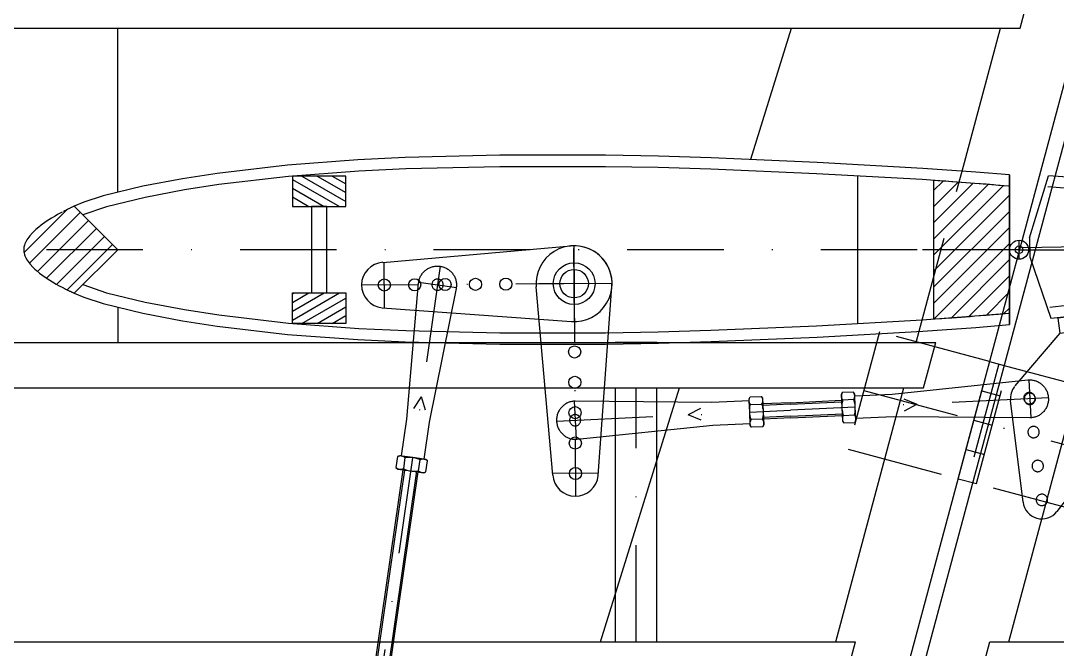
# Model space of a CAD drawing. Header units: millimetres. Extents: x 109 to 38194, y -453 to 956.
# Drawn here: x 1458.7 to 1595.2, y 569.2 to 652 of the extents above; entities that cross this region are included whole.
import ezdxf

# ---------------------------------------------------------------- set-up
doc = ezdxf.new("R2010")
doc.units = ezdxf.units.MM
doc.linetypes.add('DASHDOT', pattern=[25.4, 12.7, -6.35, 0, -6.35])
doc.linetypes.add('DASHED', pattern=[19.05, 12.7, -6.35])
doc.layers.add('HACHURAGE', color=7, linetype='CONTINUOUS')
doc.layers.add('INDICATIONS', color=7, linetype='CONTINUOUS')

# ---------------------------------------------------------------- blocks, each defined once
blk = doc.blocks.new('*O7')
at = {"layer": 'INDICATIONS', "color": 253, "linetype": 'DASHDOT'}
for p, q in [((2.071, 7.727), (-2.071, -7.728)), ((-15.696, 4.206), (15.696, -4.207))]:
    blk.add_line(p, q, dxfattribs=at)
at = {"layer": 'INDICATIONS', "color": 253, "linetype": 'CONTINUOUS'}
for p, q in [((0.864, 8.051), (3.278, 7.403)), ((-0.172, 4.187), (2.243, 3.54)), ((-1.207, 0.323), (1.207, -0.324)), ((-2.243, -3.54), (0.172, -4.188)), ((-3.278, -7.404), (-0.864, -8.051))]:
    blk.add_line(p, q, dxfattribs=at)
at = {"layer": 'INDICATIONS', "color": 253, "linetype": 'DASHED'}
for points in [[(-3.278, -7.404), (0.864, 8.051), (-13.625, 11.934), (-17.767, -3.521)], [(-0.864, -8.051), (3.278, 7.403), (17.767, 3.52), (13.625, -11.934)]]:
    blk.add_lwpolyline(points, close=True, dxfattribs=at)
blk = doc.blocks.new('RENVOI')
at = {"layer": 'INDICATIONS', "color": 116, "linetype": 'CONTINUOUS'}
for p, q in [((-25.193, 2.986), (-0.401, 4.985)), ((-2.986, -25.193), (-4.985, -0.401)), ((2.988, -25.288), (4.983, -0.403)), ((-25.288, -2.988), (-0.403, -4.983))]:
    blk.add_line(p, q, dxfattribs=at)
at = {"layer": 'INDICATIONS', "color": 116, "linetype": 'DASHDOT'}
for p, q in [((-0.001, 5.005), (-0.004, -27.997)), ((-0.002, -4.907), (-0.002, 4.649)), ((-25, -3.006), (-25.006, 2.999)), ((5.005, 0.001), (-27.997, 0.004)), ((4.907, -0.002), (-4.649, -0.002)), ((3.006, -25), (-2.999, -25.006))]:
    blk.add_line(p, q, dxfattribs=at)
at = {"layer": 'INDICATIONS', "color": 116, "linetype": 'CONTINUOUS'}
for centre, radius in [((0, 0), 2.74998), ((0, 0), 2.74998), ((0, 0), 1.874986), ((0, 0), 1.874986), ((-24.999818, -0.000901), 0.799994), ((-20.999847, -0.000757), 0.799994), ((-16.999876, -0.000613), 0.799994), ((-12.999905, -0.000469), 0.799994), ((-8.999934, -0.000324), 0.799994), ((0.000324, -8.999934), 0.799994), ((0.000469, -12.999905), 0.799994), ((0.000613, -16.999876), 0.799994), ((0.000757, -20.999847), 0.799994), ((0.000901, -24.999818), 0.799994)]:
    blk.add_circle(centre, radius, dxfattribs=at)
for centre, radius, start, end in [((0, 0), 4.999964, 355.412553, 184.591564), ((0, 0), 4.999964, 265.412553, 94.591564), ((-24.999818, -0.000901), 2.999978, 93.675589, 264.496578), ((0.000901, -24.999818), 2.999978, 183.675589, 354.496578)]:
    blk.add_arc(centre, radius, start, end, dxfattribs=at)
blk = doc.blocks.new('PROF')
at = {"layer": 'INDICATIONS', "color": 116, "linetype": 'CONTINUOUS'}
for p, q in [((1, 1.246), (3.643, 9.397)), ((10.999, -7.17), (11.001, 7.173)), ((1, 1.246), (1.002, -1.249)), ((77.647, -0.421), (77.648, 0.41)), ((1.002, -1.249), (3.65, -9.4)), ((20.671, -9.702), (11.578, -18.712)), ((4.761, -11.39), (-1.238, -18.223)), ((11.578, -18.712), (10.431, -26.878)), ((-0.426, -33.567), (-1.851, -20.137)), ((10.431, -26.878), (4.011, -34.859))]:
    blk.add_line(p, q, dxfattribs=at)
at = {"layer": 'INDICATIONS', "color": 116, "linetype": 'DASHDOT'}
for p, q in [((0, 0), (77.644, -0.002)), ((16.611, -9.328), (17.035, -13.306)), ((8.633, -9.929), (9.086, -14.148))]:
    blk.add_line(p, q, dxfattribs=at)
at = {"layer": 'INDICATIONS', "color": 116, "linetype": 'CONTINUOUS'}
for points in [[(77.648, 0.41), (70.688362, 1.434208), (66.044018, 2.098405), (62.946069, 2.532962), (56.746772, 3.38236), (50.556887, 4.203153), (47.460714, 4.602476), (42.814982, 5.186166), (38.167556, 5.749951), (35.843234, 6.023834), (33.523341, 6.29164), (28.882363, 6.812069), (24.239764, 7.314984), (21.14378, 7.642148), (14.949558, 8.281375), (7.414346, 9.034786), (3.643, 9.397)], [(75.365, -0.764), (69.09912, 0.152729), (64.91734, 0.745843), (62.127979, 1.133884), (56.546786, 1.893756), (50.365012, 2.711115), (47.273173, 3.10934), (42.633979, 3.691894), (37.9928, 4.254881), (35.671375, 4.528394), (33.354176, 4.795813), (28.718132, 5.315557), (24.080172, 5.818218), (14.799837, 6.786888), (7.273706, 7.545692), (3.506, 7.911)], [(3.505, -7.906), (7.269951, -7.546535), (14.795696, -6.791316), (24.079492, -5.82434), (28.719301, -5.322654), (33.356846, -4.804057), (35.674565, -4.537295), (37.99631, -4.264499), (42.637514, -3.702962), (47.275931, -3.121566), (50.366817, -2.723767), (56.545668, -1.905929), (61.092308, -1.286609), (64.122506, -0.866028), (70.181, -0.007)], [(3.65, -9.398), (7.41488, -9.041212), (14.947409, -8.288967), (21.143628, -7.648489), (24.240963, -7.320761), (28.885659, -6.817184), (35.848968, -6.028627), (38.173707, -5.754878), (42.821325, -5.191741), (47.466538, -4.609177), (50.562056, -4.210852), (56.750111, -3.392602), (62.947278, -2.546094), (66.044257, -2.112607), (70.687524, -1.448845), (77.647, -0.421)]]:
    blk.add_lwpolyline(points, dxfattribs=at)
blk.add_lwpolyline([(20.469, -7.716), (4.552, -9.405), (4.761, -11.39), (20.671, -9.702)], close=True, dxfattribs=at)
for points in [[(-0.109371, -19.951169, 0.049127), (-0.079627, -20.095154, 0.049127), (-0.022364, -20.23057, 0.049127), (0.060216, -20.352212, 0.049127), (0.164941, -20.455406, 0.049127), (0.287786, -20.536187, 0.049127), (0.42403, -20.59145, 0.049127), (0.568437, -20.619071, 0.049127), (0.715458, -20.617988, 0.049127), (0.859443, -20.588244, 0.049127), (0.994859, -20.530982, 0.049127), (1.116501, -20.448401, 0.049127), (1.219695, -20.343676, 0.049127), (1.300476, -20.220832, 0.049127), (1.355739, -20.084588, 0.049127), (1.38336, -19.94018, 0.049127), (1.382277, -19.793159, 0.049127), (1.352533, -19.649174, 0.049127), (1.295271, -19.513759, 0.049127), (1.21269, -19.392116, 0.049127), (1.107965, -19.288922, 0.049127), (0.985121, -19.208142, 0.049127), (0.848877, -19.152879, 0.049127), (0.704469, -19.125258, 0.049127), (0.557448, -19.12634, 0.049127), (0.413463, -19.156084, 0.049127), (0.278048, -19.213347, 0.049127), (0.156405, -19.295927, 0.049127), (0.053211, -19.400652, 0.049127), (-0.027569, -19.523497, 0.049127), (-0.082832, -19.659741, 0.049127), (-0.110453, -19.804148, 0.049127)], [(0.364661, -24.426113, 0.049127), (0.394405, -24.570098, 0.049127), (0.451667, -24.705513, 0.049127), (0.534248, -24.827156, 0.049127), (0.638972, -24.93035, 0.049127), (0.761817, -25.011131, 0.049127), (0.898061, -25.066393, 0.049127), (1.042469, -25.094014, 0.049127), (1.18949, -25.092932, 0.049127), (1.333475, -25.063188, 0.049127), (1.46889, -25.005925, 0.049127), (1.590532, -24.923345, 0.049127), (1.693727, -24.81862, 0.049127), (1.774507, -24.695775, 0.049127), (1.82977, -24.559531, 0.049127), (1.857391, -24.415124, 0.049127), (1.856309, -24.268103, 0.049127), (1.826565, -24.124118, 0.049127), (1.769302, -23.988702, 0.049127), (1.686722, -23.86706, 0.049127), (1.581997, -23.763866, 0.049127), (1.459152, -23.683085, 0.049127), (1.322908, -23.627822, 0.049127), (1.178501, -23.600201, 0.049127), (1.03148, -23.601284, 0.049127), (0.887495, -23.631028, 0.049127), (0.752079, -23.68829, 0.049127), (0.630437, -23.770871, 0.049127), (0.527242, -23.875596, 0.049127), (0.446462, -23.99844, 0.049127), (0.391199, -24.134684, 0.049127), (0.363578, -24.279092, 0.049127)], [(0.838692, -28.901056, 0.049127), (0.868436, -29.045041, 0.049127), (0.925698, -29.180457, 0.049127), (1.008279, -29.302099, 0.049127), (1.113004, -29.405293, 0.049127), (1.235849, -29.486074, 0.049127), (1.372093, -29.541337, 0.049127), (1.5165, -29.568957, 0.049127), (1.663521, -29.567875, 0.049127), (1.807506, -29.538131, 0.049127), (1.942921, -29.480869, 0.049127), (2.064564, -29.398288, 0.049127), (2.167758, -29.293563, 0.049127), (2.248539, -29.170718, 0.049127), (2.303801, -29.034474, 0.049127), (2.331422, -28.890067, 0.049127), (2.33034, -28.743046, 0.049127), (2.300596, -28.599061, 0.049127), (2.243333, -28.463646, 0.049127), (2.160753, -28.342003, 0.049127), (2.056028, -28.238809, 0.049127), (1.933183, -28.158028, 0.049127), (1.796939, -28.102766, 0.049127), (1.652532, -28.075145, 0.049127), (1.505511, -28.076227, 0.049127), (1.361526, -28.105971, 0.049127), (1.22611, -28.163234, 0.049127), (1.104468, -28.245814, 0.049127), (1.001274, -28.350539, 0.049127), (0.920493, -28.473384, 0.049127), (0.865231, -28.609628, 0.049127), (0.83761, -28.754035, 0.049127)], [(0.838692, -28.901056, 0.049127), (0.868436, -29.045041, 0.049127), (0.925698, -29.180457, 0.049127), (1.008279, -29.302099, 0.049127), (1.113004, -29.405293, 0.049127), (1.235849, -29.486074, 0.049127), (1.372093, -29.541337, 0.049127), (1.5165, -29.568957, 0.049127), (1.663521, -29.567875, 0.049127), (1.807506, -29.538131, 0.049127), (1.942921, -29.480869, 0.049127), (2.064564, -29.398288, 0.049127), (2.167758, -29.293563, 0.049127), (2.248539, -29.170718, 0.049127), (2.303801, -29.034474, 0.049127), (2.331422, -28.890067, 0.049127), (2.33034, -28.743046, 0.049127), (2.300596, -28.599061, 0.049127), (2.243333, -28.463646, 0.049127), (2.160753, -28.342003, 0.049127), (2.056028, -28.238809, 0.049127), (1.933183, -28.158028, 0.049127), (1.796939, -28.102766, 0.049127), (1.652532, -28.075145, 0.049127), (1.505511, -28.076227, 0.049127), (1.361526, -28.105971, 0.049127), (1.22611, -28.163234, 0.049127), (1.104468, -28.245814, 0.049127), (1.001274, -28.350539, 0.049127), (0.920493, -28.473384, 0.049127), (0.865231, -28.609628, 0.049127), (0.83761, -28.754035, 0.049127)], [(0.838692, -28.901056, 0.049127), (0.868436, -29.045041, 0.049127), (0.925698, -29.180457, 0.049127), (1.008279, -29.302099, 0.049127), (1.113004, -29.405293, 0.049127), (1.235849, -29.486074, 0.049127), (1.372093, -29.541337, 0.049127), (1.5165, -29.568957, 0.049127), (1.663521, -29.567875, 0.049127), (1.807506, -29.538131, 0.049127), (1.942921, -29.480869, 0.049127), (2.064564, -29.398288, 0.049127), (2.167758, -29.293563, 0.049127), (2.248539, -29.170718, 0.049127), (2.303801, -29.034474, 0.049127), (2.331422, -28.890067, 0.049127), (2.33034, -28.743046, 0.049127), (2.300596, -28.599061, 0.049127), (2.243333, -28.463646, 0.049127), (2.160753, -28.342003, 0.049127), (2.056028, -28.238809, 0.049127), (1.933183, -28.158028, 0.049127), (1.796939, -28.102766, 0.049127), (1.652532, -28.075145, 0.049127), (1.505511, -28.076227, 0.049127), (1.361526, -28.105971, 0.049127), (1.22611, -28.163234, 0.049127), (1.104468, -28.245814, 0.049127), (1.001274, -28.350539, 0.049127), (0.920493, -28.473384, 0.049127), (0.865231, -28.609628, 0.049127), (0.83761, -28.754035, 0.049127)], [(0.838692, -28.901056, 0.049127), (0.868436, -29.045041, 0.049127), (0.925698, -29.180457, 0.049127), (1.008279, -29.302099, 0.049127), (1.113004, -29.405293, 0.049127), (1.235849, -29.486074, 0.049127), (1.372093, -29.541337, 0.049127), (1.5165, -29.568957, 0.049127), (1.663521, -29.567875, 0.049127), (1.807506, -29.538131, 0.049127), (1.942921, -29.480869, 0.049127), (2.064564, -29.398288, 0.049127), (2.167758, -29.293563, 0.049127), (2.248539, -29.170718, 0.049127), (2.303801, -29.034474, 0.049127), (2.331422, -28.890067, 0.049127), (2.33034, -28.743046, 0.049127), (2.300596, -28.599061, 0.049127), (2.243333, -28.463646, 0.049127), (2.160753, -28.342003, 0.049127), (2.056028, -28.238809, 0.049127), (1.933183, -28.158028, 0.049127), (1.796939, -28.102766, 0.049127), (1.652532, -28.075145, 0.049127), (1.505511, -28.076227, 0.049127), (1.361526, -28.105971, 0.049127), (1.22611, -28.163234, 0.049127), (1.104468, -28.245814, 0.049127), (1.001274, -28.350539, 0.049127), (0.920493, -28.473384, 0.049127), (0.865231, -28.609628, 0.049127), (0.83761, -28.754035, 0.049127)], [(1.312723, -33.376, 0.049127), (1.342467, -33.519985, 0.049127), (1.39973, -33.6554, 0.049127), (1.48231, -33.777042, 0.049127), (1.587035, -33.880237, 0.049127), (1.70988, -33.961017, 0.049127), (1.846124, -34.01628, 0.049127), (1.990531, -34.043901, 0.049127), (2.137552, -34.042818, 0.049127), (2.281537, -34.013075, 0.049127), (2.416953, -33.955812, 0.049127), (2.538595, -33.873232, 0.049127), (2.641789, -33.768507, 0.049127), (2.72257, -33.645662, 0.049127), (2.777833, -33.509418, 0.049127), (2.805453, -33.365011, 0.049127), (2.804371, -33.217989, 0.049127), (2.774627, -33.074005, 0.049127), (2.717365, -32.938589, 0.049127), (2.634784, -32.816947, 0.049127), (2.530059, -32.713752, 0.049127), (2.407214, -32.632972, 0.049127), (2.27097, -32.577709, 0.049127), (2.126563, -32.550088, 0.049127), (1.979542, -32.551171, 0.049127), (1.835557, -32.580915, 0.049127), (1.700142, -32.638177, 0.049127), (1.578499, -32.720757, 0.049127), (1.475305, -32.825482, 0.049127), (1.394524, -32.948327, 0.049127), (1.339262, -33.084571, 0.049127), (1.311641, -33.228978, 0.049127)]]:
    blk.add_lwpolyline(points, format="xyb", close=True, dxfattribs=at)
for centre, radius, start, end in [((0.636453, -19.872164), 2.499989, 141.046786, 186.046786), ((2.058547, -33.296995), 2.500319, 186.046786, 321.046786)]:
    blk.add_arc(centre, radius, start, end, dxfattribs=at)
blk = doc.blocks.new('BIEL1')
at = {"layer": 'INDICATIONS', "color": 172, "linetype": 'DASHDOT'}
for p, q in [((0.005, 2.506), (0.003, -2.498)), ((59.957, 2.503), (59.958, -2.504)), ((-2.443, 0.002), (28.38, -0.025)), ((62.404, -0.003), (28.38, -0.025))]:
    blk.add_line(p, q, dxfattribs=at)
at = {"layer": 'INDICATIONS', "color": 172, "linetype": 'CONTINUOUS'}
for p, q in [((23.023, -0.023), (23.025, 1.478)), ((36.936, -0.019), (36.935, 1.48)), ((16.578, 0.763), (14.923, -0.015)), ((23.173, 0.983), (24.643, 0.977)), ((28.381, 0.769), (24.786, 0.775)), ((28.381, 0.974), (24.789, 0.979)), ((28.381, 0.974), (35.173, 0.977)), ((28.381, 0.769), (35.178, 0.772)), ((36.791, 0.979), (35.319, 0.978)), ((43.38, 0.765), (45.039, -0.02)), ((16.575, -0.796), (14.923, -0.015)), ((23.024, -1.521), (23.023, -0.023)), ((24.637, -1.019), (23.167, -1.017)), ((28.378, -0.823), (24.69, -0.819)), ((28.376, -1.025), (24.785, -1.019)), ((28.376, -1.025), (35.171, -1.021)), ((28.378, -0.823), (35.267, -0.818)), ((35.32, -1.021), (36.793, -1.021)), ((36.936, -1.52), (36.936, -0.019)), ((43.383, -0.795), (45.039, -0.02))]:
    blk.add_line(p, q, dxfattribs=at)
for points in [[(0.135783, 2.492789, 0.048867), (-0.330682, 2.473358, 0.048761), (-0.78502, 2.363709, 0.048516), (-1.210681, 2.167837, 0.048173), (-1.592157, 1.892878, 0.047782), (-1.915551, 1.548849, 0.047403), (-2.169083, 1.148281, 0.047088), (-2.343515, 0.705768, 0.046879), (-2.432494, 0.237431, 0.046803), (-2.432779, -0.23967, 0.046871), (-2.344358, -0.708154, 0.047073), (-2.170453, -1.150953, 0.047384), (-1.917399, -1.551938, 0.047761), (-1.594416, -1.8965, 0.048152), (-1.213268, -2.172087, 0.0485), (-0.787841, -2.368659, 0.048751), (-0.333634, -2.479055, 0.048865), (0.132807, -2.499254)], [(23.178317, 0.978201, -0.050745), (23.093251, 1.132802, -0.050427), (23.040785, 1.301865, -0.050258), (23.02312, 1.478299, -0.050262), (23.040996, 1.654703, -0.05044), (23.093663, 1.82368, -0.050764), (23.178913, 1.978141)], [(24.630446, 1.976946, -0.050747), (24.715515, 1.822345, -0.050429), (24.767983, 1.653282, -0.05026), (24.78565, 1.476848, -0.050264), (24.767773, 1.300443, -0.050442), (24.715104, 1.131466, -0.050766), (24.62985, 0.977006)], [(35.327672, 1.976757, 0.050747), (35.242598, 1.822159, 0.050429), (35.190124, 1.653098, 0.05026), (35.172451, 1.476664, 0.050264), (35.190322, 1.300259, 0.050442), (35.242985, 1.13128, 0.050766), (35.328233, 0.976817)], [(36.779766, 0.977961, 0.050745), (36.864837, 1.132559, 0.050427), (36.917309, 1.30162, 0.050258), (36.934981, 1.478053, 0.050262), (36.917111, 1.654458, 0.05044), (36.86445, 1.823436, 0.050764), (36.779205, 1.9779)], [(59.822353, 2.491734, -0.048867), (60.288818, 2.472287, -0.048761), (60.743152, 2.362622, -0.048516), (61.168806, 2.166735, -0.048173), (61.550272, 1.891763, -0.047782), (61.873654, 1.547722, -0.047403), (62.127172, 1.147146, -0.047088), (62.301589, 0.704627, -0.046879), (62.390551, 0.236286, -0.046803), (62.390819, -0.240815, -0.046871), (62.302382, -0.709296, -0.047073), (62.128461, -1.152089, -0.047384), (61.875393, -1.553065, -0.047761), (61.552397, -1.897615, -0.048152), (61.17124, -2.173189, -0.0485), (60.745807, -2.369746, -0.048751), (60.291595, -2.480126, -0.048865), (59.825153, -2.500309)], [(23.16594, -1.021634, -0.047874), (23.038169, -0.359192, -0.047801), (23.038567, 0.315971, -0.047882), (23.16712, 0.978204)], [(24.641069, 0.976997, -0.047874), (24.768834, 0.314549, -0.047802), (24.768428, -0.360618, -0.047882), (24.639865, -1.022853)], [(35.317014, 0.976808, 0.047874), (35.189225, 0.314365, 0.047802), (35.189608, -0.360803, 0.047882), (35.318148, -1.023043)], [(36.792073, -1.021874, 0.047874), (36.919867, -0.359437, 0.047801), (36.919493, 0.315726, 0.047882), (36.790963, 0.977963)], [(23.176529, -2.021582, -0.050745), (23.091456, -1.86698, -0.050427), (23.038984, -1.697915, -0.050258), (23.021312, -1.521478, -0.050262), (23.039183, -1.345069, -0.05044), (23.091846, -1.176087, -0.050764), (23.177093, -1.02162)], [(24.628658, -1.022838, -0.050747), (24.71372, -1.177437, -0.050429), (24.766182, -1.346498, -0.05026), (24.783842, -1.522929, -0.050264), (24.76596, -1.69933, -0.050442), (24.713286, -1.8683, -0.050766), (24.62803, -2.022754)], [(35.329354, -1.023027, 0.050747), (35.244287, -1.177623, 0.050429), (35.191819, -1.346682, 0.05026), (35.174153, -1.523113, 0.050264), (35.192029, -1.699514, 0.050442), (35.244696, -1.868487, 0.050766), (35.329947, -2.022943)], [(36.781448, -2.021822, 0.050745), (36.866527, -1.867224, 0.050427), (36.919005, -1.69816, 0.050258), (36.936683, -1.521724, 0.050262), (36.918818, -1.345314, 0.05044), (36.866161, -1.17633, 0.050764), (36.78092, -1.02186)]]:
    blk.add_lwpolyline(points, format="xyb", dxfattribs=at)
for points in [[(23.001, 1.479), (18.108, 1.484), (0.136, 2.496)], [(23.023, 1.719), (23.169, 1.983), (24.639, 1.973), (24.79, 1.72), (24.785, -0.022), (24.783, -1.764), (24.637, -2.02), (23.172, -2.021), (23.017, -1.76), (23.023, -0.023), (23.023, 1.719)], [(36.94, 1.718), (36.792, 1.981), (35.322, 1.979), (35.173, 1.717), (35.171, -0.024), (35.173, -1.765), (35.324, -2.022), (36.796, -2.022), (36.938, -1.761), (36.936, -0.019), (36.94, 1.718)], [(36.959, 1.482), (41.854, 1.485), (59.826, 2.494)], [(0.135, -2.496), (18.104, -1.518), (22.998, -1.523)], [(59.825, -2.498), (41.851, -1.518), (36.961, -1.521)]]:
    blk.add_lwpolyline(points, dxfattribs=at)
for points in [[(0.005585, -0.753123, 0.050178), (0.148695, -0.738065, 0.050014), (0.286176, -0.694763, 0.049712), (0.412743, -0.624882, 0.049323), (0.523532, -0.531107, 0.048909), (0.614288, -0.417042, 0.048533), (0.68152, -0.28707, 0.048249), (0.722647, -0.146186, 0.048096), (0.736086, 0.000195, 0.048096), (0.721323, 0.146449, 0.048249), (0.678924, 0.286955, 0.048533), (0.610519, 0.416313, 0.048909), (0.518736, 0.529552, 0.049323), (0.407102, 0.622322, 0.049712), (0.279908, 0.691055, 0.050014), (0.142042, 0.733112, 0.050178), (-0.001199, 0.746875, 0.050178), (-0.144309, 0.731817, 0.050014), (-0.28179, 0.688515, 0.049712), (-0.408357, 0.618634, 0.049323), (-0.519147, 0.524859, 0.048909), (-0.609902, 0.410794, 0.048533), (-0.677134, 0.280822, 0.048249), (-0.718261, 0.139938, 0.048096), (-0.731701, -0.006443, 0.048096), (-0.716937, -0.152697, 0.048249), (-0.674538, -0.293203, 0.048533), (-0.606133, -0.422561, 0.048909), (-0.51435, -0.535801, 0.049323), (-0.402716, -0.62857, 0.049712), (-0.275522, -0.697303, 0.050014), (-0.137656, -0.73936, 0.050178)], [(59.952437, -0.754183, 0.050178), (60.095678, -0.740424, 0.050014), (60.233546, -0.698372, 0.049712), (60.360743, -0.629643, 0.049323), (60.47238, -0.536878, 0.048909), (60.564167, -0.423642, 0.048533), (60.632577, -0.294286, 0.048249), (60.674981, -0.153782, 0.048096), (60.689749, -0.007528, 0.048096), (60.676314, 0.138854, 0.048249), (60.635193, 0.279739, 0.048533), (60.567965, 0.409713, 0.048909), (60.477214, 0.523781, 0.049323), (60.366427, 0.61756, 0.049712), (60.239863, 0.687446, 0.050014), (60.102384, 0.730752, 0.050178), (59.959274, 0.745816, 0.050178), (59.816033, 0.732057, 0.050014), (59.678165, 0.690006, 0.049712), (59.550968, 0.621277, 0.049323), (59.439332, 0.528511, 0.048909), (59.347545, 0.415275, 0.048533), (59.279135, 0.285919, 0.048249), (59.236731, 0.145415, 0.048096), (59.221962, -0.000838, 0.048096), (59.235397, -0.14722, 0.048249), (59.276518, -0.288105, 0.048533), (59.343746, -0.418079, 0.048909), (59.434497, -0.532148, 0.049323), (59.545284, -0.625927, 0.049712), (59.671849, -0.695812, 0.050014), (59.809327, -0.739119, 0.050178)]]:
    blk.add_lwpolyline(points, format="xyb", close=True, dxfattribs=at)
blk = doc.blocks.new('BIEL2')
at = {"layer": 'INDICATIONS', "color": 172, "linetype": 'DASHDOT'}
for p, q in [((0, 2.495), (-0.001, -2.512)), ((102.019, 2.485), (102.023, -2.513)), ((-2.448, -0.003), (28.373, -0.035)), ((104.469, -0.005), (28.373, -0.035))]:
    blk.add_line(p, q, dxfattribs=at)
at = {"layer": 'INDICATIONS', "color": 172, "linetype": 'CONTINUOUS'}
for p, q in [((23.017, -0.025), (23.016, 1.476)), ((79.003, -0.031), (79.004, 1.464)), ((16.573, 0.761), (14.918, -0.015)), ((23.161, 0.972), (24.634, 0.97)), ((28.377, 0.763), (24.779, 0.768)), ((28.371, 0.962), (24.78, 0.971)), ((28.371, 0.962), (77.236, 0.969)), ((28.377, 0.763), (77.24, 0.767)), ((78.859, 0.97), (77.382, 0.969)), ((85.447, 0.754), (87.109, -0.024)), ((16.571, -0.805), (14.918, -0.015)), ((23.013, -1.526), (23.017, -0.025)), ((24.633, -1.026), (23.16, -1.029)), ((28.373, -0.834), (24.685, -0.825)), ((28.376, -1.031), (24.775, -1.029)), ((28.373, -0.834), (77.335, -0.827)), ((28.376, -1.031), (77.239, -1.03)), ((77.388, -1.031), (78.858, -1.035)), ((79.006, -1.528), (79.003, -0.031)), ((85.449, -0.809), (87.109, -0.024))]:
    blk.add_line(p, q, dxfattribs=at)
for points in [[(0.13016, 2.487175, 0.048867), (-0.336294, 2.467747, 0.048761), (-0.790622, 2.358103, 0.048516), (-1.216273, 2.162238, 0.048173), (-1.597741, 1.887288, 0.047782), (-1.921129, 1.543268, 0.047403), (-2.174657, 1.142712, 0.047088), (-2.349087, 0.70021, 0.046879), (-2.438067, 0.231885, 0.046803), (-2.438353, -0.245205, 0.046871), (-2.349937, -0.713678, 0.047073), (-2.176039, -1.156467, 0.047384), (-1.922993, -1.557443, 0.047761), (-1.600019, -1.901999, 0.048152), (-1.218882, -2.177581, 0.0485), (-0.793467, -2.37415, 0.048751), (-0.339271, -2.484546, 0.048865), (0.127159, -2.504747)], [(23.172129, 0.972504, -0.050745), (23.087066, 1.127101, -0.050427), (23.034602, 1.29616, -0.050258), (23.016938, 1.47259, -0.050262), (23.034814, 1.64899, -0.05044), (23.087481, 1.817962, -0.050764), (23.17273, 1.972419)], [(24.624228, 1.971216, -0.050747), (24.709294, 1.816619, -0.050429), (24.76176, 1.64756, -0.05026), (24.779425, 1.47113, -0.050264), (24.761548, 1.294729, -0.050442), (24.708879, 1.125757, -0.050766), (24.623627, 0.971301)], [(77.394585, 1.970071, 0.050747), (77.309512, 1.815478, 0.050429), (77.257038, 1.646421, 0.05026), (77.239365, 1.469991, 0.050264), (77.257234, 1.29359, 0.050442), (77.309896, 1.124615, 0.050766), (77.39514, 0.970156)], [(78.846639, 0.971292, 0.050745), (78.931709, 1.125886, 0.050427), (78.98418, 1.294943, 0.050258), (79.001852, 1.471371, 0.050262), (78.983984, 1.647772, 0.05044), (78.931325, 1.816747, 0.050764), (78.846083, 1.971207)], [(101.888676, 2.484908, -0.048867), (102.355128, 2.465458, -0.048761), (102.809451, 2.355794, -0.048516), (103.235094, 2.15991, -0.048173), (103.616549, 1.884943, -0.047782), (103.939922, 1.540908, -0.047403), (104.193431, 1.14034, -0.047088), (104.367842, 0.697831, -0.046879), (104.4568, 0.229501, -0.046803), (104.457065, -0.247588, -0.046871), (104.368627, -0.716057, -0.047073), (104.194709, -1.158839, -0.047384), (103.941645, -1.559804, -0.047761), (103.618655, -1.904344, -0.048152), (103.237506, -2.179909, -0.0485), (102.812082, -2.376459, -0.048751), (102.357881, -2.486835, -0.048865), (101.89145, -2.507014)], [(23.159741, -1.027283, -0.047874), (23.031977, -0.364857, -0.047801), (23.032379, 0.31029, -0.047882), (23.160931, 0.972506)], [(24.634845, 0.971292, -0.047874), (24.762604, 0.30886, -0.047802), (24.762194, -0.366291, -0.047882), (24.633631, -1.02851)], [(77.383921, 0.970146, 0.047874), (77.256133, 0.30772, 0.047802), (77.256512, -0.367432, 0.047882), (77.385045, -1.029656)], [(78.858935, -1.028494, 0.047874), (78.986729, -0.366074, 0.047801), (78.986358, 0.309073, 0.047882), (78.857835, 0.971295)], [(23.170325, -2.027207, -0.050745), (23.085255, -1.872609, -0.050427), (23.032785, -1.703547, -0.050258), (23.015115, -1.527114, -0.050262), (23.032986, -1.35071, -0.05044), (23.085648, -1.181732, -0.050764), (23.170894, -1.027269)], [(24.622424, -1.028494, -0.050747), (24.707483, -1.183091, -0.050429), (24.759943, -1.352148, -0.05026), (24.777602, -1.528574, -0.050264), (24.759719, -1.70497, -0.050442), (24.707046, -1.873937, -0.050766), (24.621791, -2.028386)], [(77.396251, -1.02964, 0.050747), (77.311185, -1.184232, 0.050429), (77.258718, -1.353287, 0.05026), (77.241051, -1.529713, 0.050264), (77.258925, -1.70611, 0.050442), (77.311591, -1.875079, 0.050766), (77.396839, -2.029532)], [(78.848305, -2.028419, 0.050745), (78.933382, -1.873824, 0.050427), (78.98586, -1.704765, 0.050258), (79.003538, -1.528333, 0.050262), (78.985675, -1.351928, 0.05044), (78.93302, -1.182948, 0.050764), (78.847781, -1.028481)]]:
    blk.add_lwpolyline(points, format="xyb", dxfattribs=at)
for points in [[(22.991, 1.477), (18.098, 1.475), (0.13, 2.492)], [(23.017, 1.714), (23.162, 1.975), (24.634, 1.97), (24.785, 1.713), (24.782, -0.029), (24.779, -1.765), (24.628, -2.027), (23.165, -2.028), (23.016, -1.766), (23.017, -0.025), (23.017, 1.714)], [(79.001, 1.71), (78.857, 1.972), (77.386, 1.969), (77.24, 1.707), (77.238, -0.033), (77.246, -1.771), (77.387, -2.032), (78.863, -2.032), (79.003, -1.773), (79.003, -0.031), (79.001, 1.71)], [(79.027, 1.468), (83.92, 1.479), (101.889, 2.482)], [(0.129, -2.505), (18.097, -1.524), (22.989, -1.527)], [(101.893, -2.511), (83.926, -1.527), (79.03, -1.526)]]:
    blk.add_lwpolyline(points, dxfattribs=at)
for points in [[(-0.000051, -0.758658, 0.050178), (0.143055, -0.743601, 0.050014), (0.280533, -0.7003, 0.049712), (0.407097, -0.630422, 0.049323), (0.517885, -0.536649, 0.048909), (0.608638, -0.422587, 0.048533), (0.67587, -0.292619, 0.048249), (0.716996, -0.151739, 0.048096), (0.730436, -0.005362, 0.048096), (0.715674, 0.140889, 0.048249), (0.673277, 0.281392, 0.048533), (0.604874, 0.410747, 0.048909), (0.513093, 0.523984, 0.049323), (0.401463, 0.616752, 0.049712), (0.274272, 0.685484, 0.050014), (0.13641, 0.727541, 0.050178), (-0.006828, 0.741304, 0.050178), (-0.149935, 0.726247, 0.050014), (-0.287412, 0.682947, 0.049712), (-0.413976, 0.613068, 0.049323), (-0.524764, 0.519296, 0.048909), (-0.615517, 0.405234, 0.048533), (-0.682749, 0.275266, 0.048249), (-0.723875, 0.134386, 0.048096), (-0.737315, -0.011992, 0.048096), (-0.722553, -0.158242, 0.048249), (-0.680156, -0.298745, 0.048533), (-0.611753, -0.428101, 0.048909), (-0.519972, -0.541338, 0.049323), (-0.408342, -0.634105, 0.049712), (-0.281152, -0.702838, 0.050014), (-0.143289, -0.744894, 0.050178)], [(102.01874, -0.760931, 0.050178), (102.161978, -0.747174, 0.050014), (102.299842, -0.705123, 0.049712), (102.427036, -0.636397, 0.049323), (102.538671, -0.543634, 0.048909), (102.630456, -0.430401, 0.048533), (102.698865, -0.301049, 0.048249), (102.741269, -0.160548, 0.048096), (102.756038, -0.014298, 0.048096), (102.742604, 0.13208, 0.048249), (102.701484, 0.272962, 0.048533), (102.634258, 0.402933, 0.048909), (102.54351, 0.516999, 0.049323), (102.432727, 0.610776, 0.049712), (102.306165, 0.680661, 0.050014), (102.16869, 0.723967, 0.050178), (102.025584, 0.739031, 0.050178), (101.882346, 0.725274, 0.050014), (101.744481, 0.683224, 0.049712), (101.617288, 0.614497, 0.049323), (101.505653, 0.521735, 0.048909), (101.413868, 0.408502, 0.048533), (101.345459, 0.279149, 0.048249), (101.303055, 0.138648, 0.048096), (101.288286, -0.007601, 0.048096), (101.30172, -0.15398, 0.048249), (101.34284, -0.294862, 0.048533), (101.410065, -0.424833, 0.048909), (101.500814, -0.538899, 0.049323), (101.611597, -0.632676, 0.049712), (101.738158, -0.702561, 0.050014), (101.875633, -0.745867, 0.050178)]]:
    blk.add_lwpolyline(points, format="xyb", close=True, dxfattribs=at)

msp = doc.modelspace()

# ---------------------------------------------------------------- linework, layer by layer
at = {"layer": 'HACHURAGE', "color": 166, "linetype": 'CONTINUOUS'}
msp.add_line((1601.47, 629.47), (1593.96, 630.08), dxfattribs=at)
at = {"layer": 'INDICATIONS', "color": 7, "linetype": 'CONTINUOUS'}
msp.add_line((1559.78, 500.33), (1647.72, 828.45), dxfattribs=at)
at = {"layer": 'INDICATIONS', "color": 5, "linetype": 'CONTINUOUS'}
for p, q in [((1560.14, 509.42), (1645.11, 826.45)), ((1590.32, 650.98), (1590.85, 652.98)), ((1446.61, 650.98), (1590.32, 650.98)), ((1471.49, 629.42), (1471.49, 650.98)), ((1554.86, 633.72), (1560.23, 650.98)), ((1582.69, 632.18), (1587.73, 650.98)), ((1568.94, 612.08), (1568.94, 631.54)), ((1588.94, 631.68), (1588.94, 611.95)), ((1471.49, 614.2), (1471.49, 609.6)), ((1576.64, 609.6), (1577.03, 611.06)), ((1418.52, 609.6), (1579.23, 609.6)), ((1577.62, 603.6), (1579.23, 609.6)), ((1414.44, 603.6), (1577.62, 603.6)), ((1535.07, 570.17), (1545.48, 603.6)), ((1566.07, 570.17), (1575.03, 603.6)), ((1391.75, 570.17), (1568.66, 570.17)), ((1568.12, 568.17), (1568.66, 570.17))]:
    msp.add_line(p, q, dxfattribs=at)
at = {"layer": 'INDICATIONS', "color": 172, "linetype": 'DASHED'}
msp.add_line((1577.03, 611.06), (1582.69, 632.18), dxfattribs=at)
at = {"layer": 'INDICATIONS', "color": 214, "linetype": 'CONTINUOUS'}
for p, q in [((1494.51, 631.07), (1500.67, 627.52)), ((1495.74, 631.52), (1501.51, 628.18)), ((1497.74, 631.52), (1501.51, 629.34)), ((1499.74, 631.52), (1501.51, 630.49)), ((1494.51, 629.91), (1498.67, 627.52)), ((1494.51, 628.76), (1496.67, 627.52)), ((1494.51, 627.6), (1494.67, 627.52)), ((1494.51, 612.55), (1500.67, 616.11)), ((1494.51, 613.71), (1498.67, 616.11)), ((1494.51, 614.86), (1496.67, 616.11)), ((1494.51, 616.02), (1494.67, 616.11)), ((1495.74, 612.11), (1501.51, 615.44)), ((1497.74, 612.11), (1501.51, 614.28)), ((1499.74, 612.11), (1501.51, 613.13))]:
    msp.add_line(p, q, dxfattribs=at)
at = {"layer": 'INDICATIONS', "color": 166, "linetype": 'CONTINUOUS'}
for p, q in [((1578.94, 629.59), (1580.2, 630.85)), ((1578.94, 627.47), (1582.18, 630.71)), ((1578.94, 625.35), (1584.15, 630.56)), ((1578.94, 623.22), (1586.12, 630.41)), ((1578.94, 621.1), (1588.08, 630.24)), ((1578.94, 618.98), (1588.94, 628.98)), ((1459.14, 621.43), (1464.79, 627.08)), ((1459.85, 620.02), (1466.56, 626.74)), ((1578.94, 616.86), (1588.94, 626.86)), ((1460.91, 618.96), (1467.62, 625.68)), ((1462.12, 618.06), (1468.68, 624.62)), ((1578.94, 614.74), (1588.94, 624.74)), ((1463.44, 617.25), (1469.74, 623.55)), ((1579.01, 612.69), (1588.94, 622.62)), ((1464.83, 616.52), (1470.8, 622.49)), ((1581.29, 612.85), (1588.94, 620.5)), ((1583.58, 613.02), (1588.94, 618.38)), ((1585.88, 613.2), (1588.94, 616.25)), ((1588.19, 613.39), (1588.94, 614.13))]:
    msp.add_line(p, q, dxfattribs=at)
at = {"layer": 'INDICATIONS', "color": 214, "linetype": 'DASHDOT'}
for p, q in [((1590.19, 620.56), (1590.19, 623.06)), ((1590.19, 620.56), (1590.19, 623.06)), ((1590.19, 621.81), (1576.79, 621.81)), ((1590.19, 621.81), (1604.2, 621.81))]:
    msp.add_line(p, q, dxfattribs=at)
at = {"layer": 'INDICATIONS', "color": 5, "linetype": 'DASHDOT'}
msp.add_line((1576.79, 621.81), (1459.1, 621.81), dxfattribs=at)
at = {"layer": 'INDICATIONS', "color": 26, "linetype": 'CONTINUOUS'}
for p, q in [((1542.5, 609.6), (1537, 609.6)), ((1537, 603.6), (1537, 570.17)), ((1542.5, 570.17), (1542.5, 603.6))]:
    msp.add_line(p, q, dxfattribs=at)
at = {"layer": 'INDICATIONS', "color": 54, "linetype": 'CONTINUOUS'}
msp.add_line((1588.85, 570.17), (1598.88, 607.6), dxfattribs=at)
at = {"layer": 'INDICATIONS', "color": 26, "linetype": 'DASHDOT'}
msp.add_line((1539.75, 570.17), (1539.75, 603.6), dxfattribs=at)
at = {"layer": 'INDICATIONS', "color": 5, "linetype": 'CONTINUOUS'}
for points in [[(1588.94, 631.68), (1584.49, 632.04), (1577.53, 632.53), (1563.59, 633.31), (1549.66, 633.92), (1542.69, 634.13), (1535.73, 634.25), (1521.79, 634.25), (1509.34, 633.96), (1503.12, 633.66), (1493.82, 632.96), (1484.58, 631.87), (1479.99, 631.16), (1474.77, 630.17), (1469.55, 628.9), (1467.03, 628.07), (1465.76, 627.54)], [(1588.81, 630.18), (1584.37, 630.54), (1577.43, 631.04), (1563.52, 631.81), (1549.61, 632.42), (1542.66, 632.63), (1535.71, 632.75), (1521.82, 632.75), (1509.42, 632.46), (1503.23, 632.17), (1493.99, 631.47), (1484.81, 630.39), (1480.26, 629.68), (1475.09, 628.71), (1469.99, 627.47), (1466.89, 626.41)], [(1588.81, 630.18), (1587.5, 630.29), (1586.84, 630.35), (1585.85, 630.43), (1584.37, 630.54), (1583.77, 630.59), (1582.56, 630.68), (1581.35, 630.77), (1580.55, 630.83), (1580.01, 630.86), (1578.94, 630.94)], [(1578.94, 630.94), (1578.94, 612.69)], [(1588.94, 611.95), (1588.94, 631.68)], [(1588.94, 613.44), (1588.94, 630.18)], [(1464.18, 626.77), (1463.55, 626.43), (1463.23, 626.25), (1462.76, 625.97), (1462.06, 625.52), (1461.4, 625.05), (1461.08, 624.8), (1460.69, 624.47), (1460.5, 624.3), (1460.24, 624.04), (1459.89, 623.65), (1459.62, 623.29), (1459.51, 623.11), (1459.36, 622.84), (1459.24, 622.57), (1459.19, 622.43), (1459.13, 622.15), (1459.11, 622.02), (1459.1, 621.81)], [(1465.76, 627.54), (1465.68, 627.5), (1465.63, 627.49), (1465.57, 627.46), (1465.48, 627.42), (1465.39, 627.37), (1465.34, 627.35), (1465.25, 627.31), (1465.2, 627.28), (1465.13, 627.25), (1465.04, 627.21), (1464.99, 627.18), (1464.92, 627.15), (1464.85, 627.11), (1464.81, 627.1), (1464.72, 627.05), (1464.67, 627.03), (1464.6, 626.99), (1464.53, 626.95), (1464.49, 626.93), (1464.42, 626.9), (1464.38, 626.88), (1464.33, 626.85)], [(1465.76, 616.08), (1471.49, 621.81), (1465.76, 627.54)], [(1459.1, 621.76), (1459.12, 621.55), (1459.14, 621.41), (1459.21, 621.14), (1459.26, 621), (1459.39, 620.72), (1459.54, 620.45), (1459.67, 620.27), (1459.94, 619.91), (1460.31, 619.51), (1460.58, 619.25), (1460.77, 619.08), (1461.18, 618.74), (1461.5, 618.5), (1462.18, 618.02), (1462.89, 617.57), (1463.37, 617.29), (1463.69, 617.11), (1464.33, 616.77)], [(1466.89, 617.21), (1469.99, 616.15), (1475.09, 614.91), (1480.26, 613.94), (1484.81, 613.23), (1493.99, 612.15), (1503.23, 611.45), (1509.42, 611.15), (1521.81, 610.86), (1535.71, 610.87), (1542.66, 610.99), (1549.61, 611.2), (1563.52, 611.8), (1577.43, 612.58), (1584.37, 613.08), (1588.81, 613.44)], [(1464.33, 616.77), (1464.38, 616.74), (1464.45, 616.7), (1464.49, 616.68), (1464.52, 616.67), (1464.57, 616.64), (1464.6, 616.63), (1464.67, 616.59), (1464.76, 616.55), (1464.81, 616.52), (1464.85, 616.5), (1464.89, 616.48), (1464.92, 616.47), (1464.99, 616.44), (1465.08, 616.39), (1465.13, 616.37), (1465.2, 616.33), (1465.29, 616.29), (1465.34, 616.27), (1465.39, 616.25), (1465.45, 616.22), (1465.48, 616.2), (1465.57, 616.16), (1465.61, 616.14), (1465.67, 616.12), (1465.69, 616.11), (1465.76, 616.08)], [(1465.76, 616.08), (1467.03, 615.55), (1469.55, 614.72), (1474.77, 613.45), (1479.99, 612.46), (1484.58, 611.75), (1493.82, 610.66), (1503.12, 609.96), (1509.34, 609.66), (1521.79, 609.36), (1535.73, 609.37), (1542.69, 609.49), (1549.66, 609.7), (1563.59, 610.3), (1577.53, 611.09), (1584.49, 611.58), (1588.94, 611.95)], [(1578.94, 612.69), (1580.01, 612.76), (1580.55, 612.8), (1581.35, 612.85), (1582.56, 612.94), (1583.77, 613.03), (1584.37, 613.08), (1585.85, 613.19), (1586.84, 613.28), (1587.49, 613.33), (1588.81, 613.44)]]:
    msp.add_lwpolyline(points, dxfattribs=at)
for points in [[(1494.51, 627.52), (1501.51, 627.52), (1501.51, 631.52), (1494.51, 631.52)], [(1497.01, 616.11), (1499.01, 616.11), (1499.01, 627.52), (1497.01, 627.52)], [(1494.51, 616.11), (1501.51, 616.11), (1501.51, 612.11), (1494.51, 612.11)]]:
    msp.add_lwpolyline(points, close=True, dxfattribs=at)
at = {"layer": 'INDICATIONS', "color": 54, "linetype": 'CONTINUOUS'}
for points in [[(1585.81, 568.17), (1586.35, 570.17)], [(1586.35, 570.17), (1615.34, 570.17), (1648.71, 570.17), (1658.38, 570.17), (1663.22, 570.17), (1668.05, 570.17), (1670.47, 570.17), (1672.08, 570.17), (1674.23, 570.17), (1675.3, 570.17), (1677.72, 570.17), (1681.34, 570.17), (1684.97, 570.17), (1687.39, 570.17), (1690.61, 570.17), (1692.22, 570.17), (1698.67, 570.17), (1701.89, 570.17), (1705.11, 570.17), (1706.72, 570.17), (1709.94, 570.17), (1711.55, 570.17), (1713.97, 570.17)]]:
    msp.add_lwpolyline(points, dxfattribs=at)
at = {"layer": 'INDICATIONS', "color": 214, "linetype": 'CONTINUOUS'}
for radius in [1.25, 1.25, 0.5, 0.5]:
    msp.add_circle((1590.19, 621.81), radius, dxfattribs=at)

# ---------------------------------------------------------------- block references
at = {"layer": 'INDICATIONS', "color": 116, "linetype": 'CONTINUOUS', "xscale": 1.000004, "yscale": 1.000004, "rotation": 0.9405250000000002}
msp.add_blockref('PROF', (1590.59, 622.11), dxfattribs=at)
at = {"layer": 'INDICATIONS', "color": 116, "linetype": 'DASHDOT', "xscale": 1.000007, "yscale": 1.000007, "rotation": 0.412481}
msp.add_blockref('RENVOI', (1531.59, 617.34), dxfattribs=at)
at = {"layer": 'INDICATIONS', "color": 172, "linetype": 'CONTINUOUS'}
for name, p, xscale, yscale, rotation in [('BIEL2', (1498.99, 516.23), 1.000015, 1.000015, 81.772702), ('BIEL1', (1531.72, 599.35), 0.999991, 0.999991, 2.692008)]:
    msp.add_blockref(name, p, dxfattribs=dict(at, xscale=xscale, yscale=yscale, rotation=rotation))
at = {"layer": 'INDICATIONS', "color": 253, "linetype": 'DASHED'}
msp.add_blockref('*O7', (1585.45, 599.04), dxfattribs=at)

doc.saveas('drawing.dxf')
